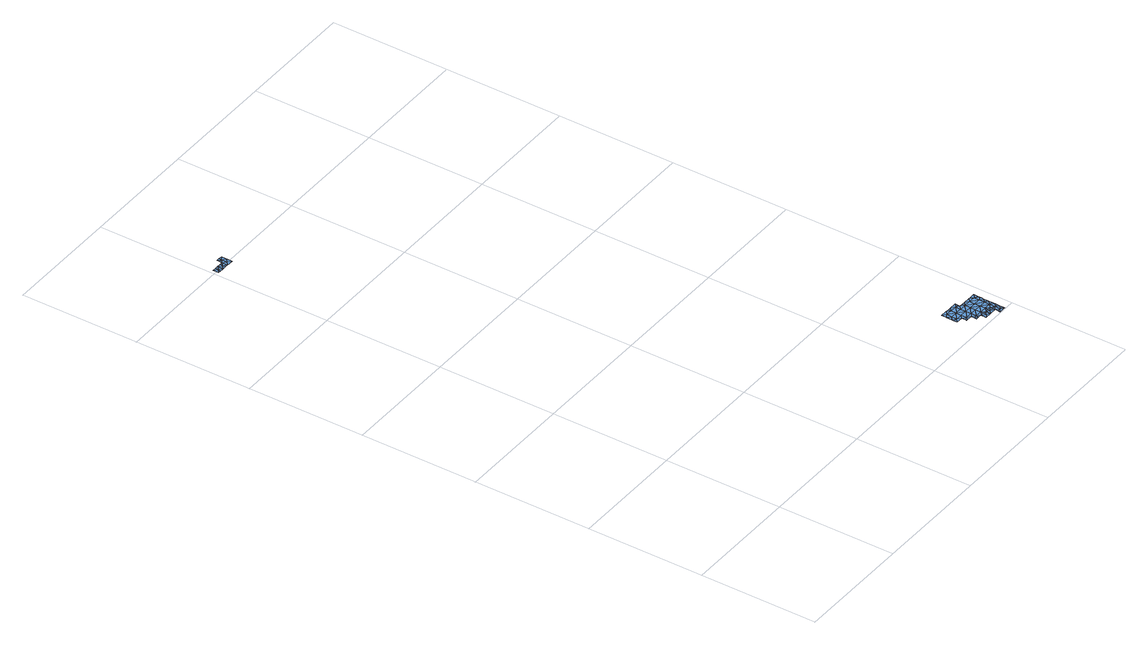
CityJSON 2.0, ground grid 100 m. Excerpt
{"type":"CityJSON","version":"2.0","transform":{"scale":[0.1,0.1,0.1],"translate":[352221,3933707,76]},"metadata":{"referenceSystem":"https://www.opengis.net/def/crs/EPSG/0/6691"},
"CityObjects":{
"waterbody1":{"type":"WaterBody","attributes":{"name":"4","class":"1140","function":"1","WaterBodyRiverFloodingRiskAttribute.description":"2","WaterBodyRiverFloodingRiskAttribute.rankOrg":"1","WaterBodyRiverFloodingRiskAttribute.adminType":"2","WaterBodyRiverFloodingRiskAttribute.scale":"L1"},"geometry":[{"type":"MultiSurface","lod":"1","boundaries":[[[0,1,2]],[[0,3,1]],[[4,5,6]],[[7,2,8]],[[9,10,11]],[[12,1,3]],[[8,6,7]],[[8,4,6]],[[13,4,8]],[[2,1,14]],[[14,1,12]],[[14,12,15]],[[16,12,3]],[[2,14,8]],[[17,9,5]],[[6,5,9]],[[11,6,9]],[[17,18,9]],[[9,18,10]],[[16,19,12]],[[13,8,14]],[[15,12,20]],[[19,20,12]]]}]},
"waterbody2":{"type":"WaterBody","attributes":{"name":"4","class":"1140","function":"1","WaterBodyRiverFloodingRiskAttribute.description":"2","WaterBodyRiverFloodingRiskAttribute.rankOrg":"1","WaterBodyRiverFloodingRiskAttribute.adminType":"2","WaterBodyRiverFloodingRiskAttribute.scale":"L1"},"geometry":[{"type":"MultiSurface","lod":"1","boundaries":[[[21,22,23]],[[22,21,24]],[[24,21,25]],[[25,21,26]],[[27,28,29]],[[30,31,32]],[[33,34,35]],[[36,35,34]],[[35,36,37]],[[37,36,38]],[[39,27,29]],[[40,41,39]],[[30,41,31]],[[31,41,40]],[[34,31,40]],[[31,34,32]],[[34,42,32]],[[43,44,30]],[[41,45,27]],[[46,27,45]],[[46,45,47]],[[48,46,47]],[[49,46,48]],[[46,49,50]],[[50,49,21]],[[21,49,26]],[[38,36,51]],[[36,40,51]],[[51,40,52]],[[34,40,36]],[[33,42,34]],[[53,54,55]],[[54,53,56]],[[56,53,57]],[[58,59,60]],[[60,59,61]],[[62,49,63]],[[48,64,63]],[[64,48,61]],[[48,60,61]],[[58,60,65]],[[65,60,66]],[[60,67,66]],[[60,47,67]],[[47,68,67]],[[47,69,68]],[[68,70,67]],[[71,70,68]],[[72,73,74]],[[75,73,72]],[[76,73,75]],[[74,68,72]],[[71,68,74]],[[54,77,78]],[[54,65,77]],[[54,79,65]],[[80,65,79]],[[81,77,65]],[[65,66,81]],[[82,67,70]],[[82,66,67]],[[65,80,58]],[[56,79,54]],[[55,54,78]],[[32,43,30]],[[68,69,72]],[[41,27,39]],[[47,45,69]],[[48,47,60]],[[49,48,63]],[[50,27,46]],[[50,83,27]],[[26,49,62]],[[21,23,50]],[[50,23,83]],[[83,28,27]],[[84,85,86]],[[84,86,52]],[[40,84,52]],[[87,84,29]],[[84,39,29]],[[40,39,84]],[[30,44,88]],[[89,30,88]],[[89,88,72]],[[69,89,72]],[[45,89,69]],[[89,45,41]],[[38,51,90]],[[51,91,90]],[[51,52,91]],[[92,91,52]],[[75,72,88]],[[30,89,41]],[[84,87,85]],[[86,92,52]]]}]},
"waterbody3":{"type":"WaterBody","attributes":{"name":"4","class":"1140","function":"1","WaterBodyRiverFloodingRiskAttribute.description":"2","WaterBodyRiverFloodingRiskAttribute.rankOrg":"2","WaterBodyRiverFloodingRiskAttribute.adminType":"2","WaterBodyRiverFloodingRiskAttribute.scale":"L1"},"geometry":[{"type":"MultiSurface","lod":"1","boundaries":[[[81,66,93]],[[93,77,81]],[[77,93,94]],[[95,96,97]],[[98,94,70]],[[98,70,95]],[[66,82,93]],[[82,70,93]],[[93,70,94]],[[98,95,97]],[[71,96,95]],[[96,71,74]],[[71,95,70]]]}]}
},
"vertices":[
[171,4954,39],[143,4978,39],[115,4955,39],[172,5001,39],[59,5003,39],[58,5003,39],[58,4956,39],[98,4955,39],[86,4979,39],[30,4980,39],[1,4957,39],[21,4957,39],[144,5025,39],[87,5002,39],[115,5002,39],[116,5025,39],[172,5047,39],[30,5003,39],[2,5004,39],[144,5048,39],[116,5048,39],
[2899,264,8],[2882,287,8],[2871,287,8],[2928,287,8],[2927,254,8],[2927,240,8],[2786,266,8],[2782,289,8],[2758,289,8],[2671,175,8],[2672,221,8],[2643,198,8],[2587,227,8],[2615,222,8],[2587,246,8],[2616,268,8],[2588,289,8],[2588,292,8],[2729,266,8],[2673,267,8],[2728,220,8],[2586,199,8],[2643,169,8],[2642,153,8],[2785,219,8],[2842,218,8],[2841,172,8],[2898,171,8],[2898,217,8],[2843,265,8],[2617,314,8],[2673,313,8],[2905,10,8],[2895,32,8],[2867,10,8],[2923,28,8],[2923,9,8],[2925,101,8],[2925,124,8],[2897,125,8],[2925,148,8],[2927,227,8],[2926,193,8],[2926,167,8],[2896,78,8],[2868,102,8],[2840,126,8],[2784,127,8],[2784,173,8],[2811,103,8],[2783,104,8],[2727,128,8],[2727,105,8],[2755,104,8],[2698,123,8],[2698,105,8],[2868,56,8],[2867,34,8],[2924,55,8],[2924,75,8],[2868,79,8],[2840,103,8],[2814,288,8],[2730,313,8],[2759,335,8],[2702,336,8],[2758,308,8],[2699,152,8],[2728,174,8],[2588,338,8],[2646,337,8],[2673,336,8],
[2839,79,8],[2811,57,8],[2783,80,8],[2755,97,8],[2754,57,8],[2808,57,8]
]}
